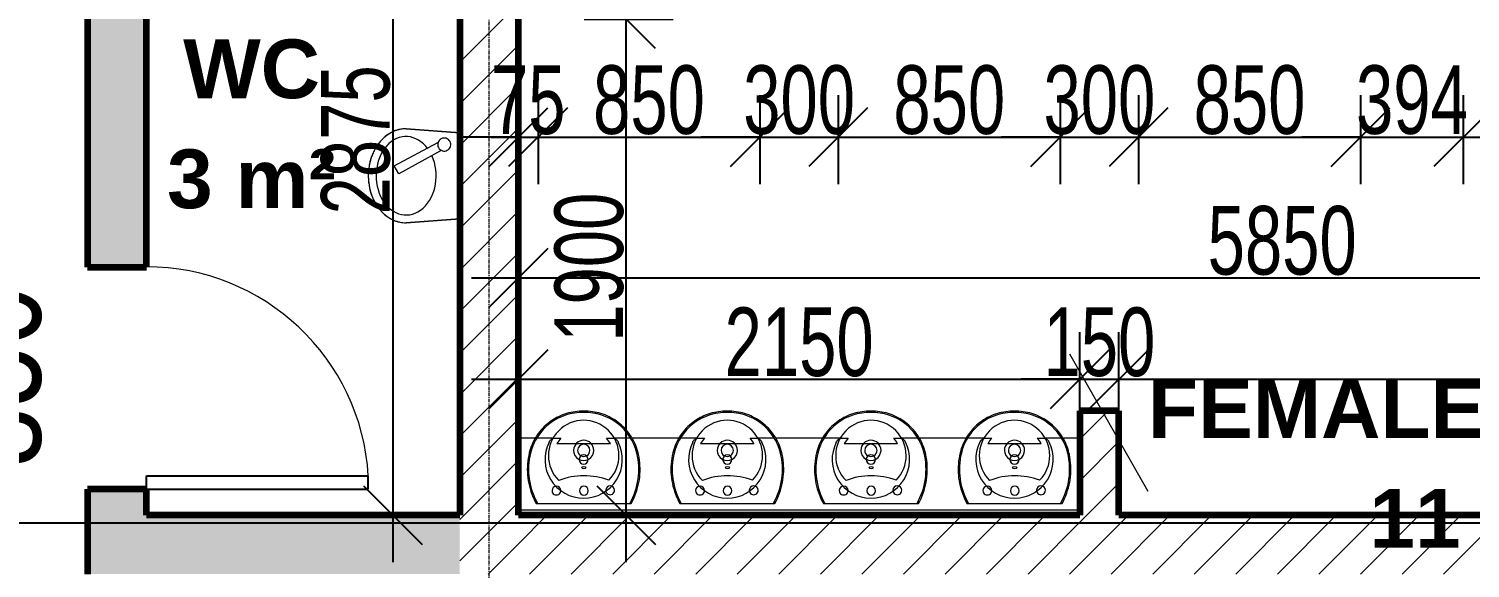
# Model space of a CAD drawing. Header units: millimetres. Extents: x -35190 to 411743, y -233114 to 23872.
# Drawn here: x 253551 to 259071, y 1653 to 3719 of the extents above; entities that cross this region are included whole.
import ezdxf

# ---------------------------------------------------------------- set-up
doc = ezdxf.new("R2010")
doc.units = ezdxf.units.MM
doc.linetypes.add('Grid Line', pattern=[22.225, 12.7, -3.175, 3.175, -3.175])
for name, color, linetype, lineweight in [('A-ANNO-DIMS', 211, 'Continuous', 9), ('A-AREA-IDEN', 2, 'Continuous', 9), ('A-DOOR', 31, 'Continuous', 18), ('A-WALL', 113, 'Continuous', 18), ('A-WALL-PATT', 111, 'Continuous', 18), ('I-FURN', 30, 'Continuous', 18), ('P-SANR-FIXT', 6, 'Continuous', 18), ('S-GRID', 1, 'Continuous', 9)]:
    doc.layers.add(name, color=color, linetype=linetype, lineweight=lineweight)
doc.styles.add('Arial_3', font='arial.ttf', dxfattribs={"width": 0.8, "height": 375})
doc.styles.add('Arial_8', font='arial.ttf', dxfattribs={"width": 0.7, "height": 262.5})
doc.styles.add('Arial_B', font='arialbd.ttf', dxfattribs={"height": 225})
doc.dimstyles.new('main_4_5mm_1', dxfattribs={"dimscale": 304.8, "dimtxt": 382.597275, "dimasz": 0.738189, "dimexe": 0.590551, "dimexo": 0.0625, "dimgap": 0.024606, "dimtad": 1, "dimdec": 0, "dimzin": 0, "dimdsep": 46, "dimtxsty": 'Arial_3', "dimblk1": 'OBLIQUE', "dimblk2": 'OBLIQUE', "dimsah": 1, "dimcen": 0.09, "dimdle": 0.590551, "dimazin": 0, "dimtfac": 1, "dimtdec": 4, "dimtix": 1, "dimtmove": 1, "dimatfit": 3, "dimfxl": 0.590551, "dimfxlon": 1, "dimtvp": 1, "dimtolj": 1, "dimtzin": 0, "dimarcsym": 2})
doc.dimstyles.new('small_3_5mm', dxfattribs={"dimscale": 304.8, "dimtxt": 267.818092, "dimasz": 0.738189, "dimexe": 0.590551, "dimexo": 0.0625, "dimgap": 0.024606, "dimtad": 1, "dimdec": 0, "dimzin": 0, "dimdsep": 46, "dimtxsty": 'Arial_8', "dimblk1": 'OBLIQUE', "dimblk2": 'OBLIQUE', "dimsah": 1, "dimcen": 0.09, "dimdle": 0.590551, "dimazin": 0, "dimtfac": 1, "dimtdec": 4, "dimtix": 1, "dimtmove": 0, "dimatfit": 3, "dimfxl": 0.590551, "dimfxlon": 1, "dimtvp": 1, "dimtolj": 1, "dimtzin": 0, "dimarcsym": 2})
pattern_1 = [(45, (247326.97, -1578.69), (-79.5495, 79.5495), [])]

# ---------------------------------------------------------------- blocks, each defined once
blk = doc.blocks.new('Basins w Vanity Unit - Basins w Vanity Unit-V16-SECOND FLOOR')
at = {"layer": 'I-FURN'}
for p, q in [((-563.6, -20), (1586.4, -20)), ((-563.6, -295), (-498.9, -295)), ((-492.5, -295), (-427.1, -295)), ((-200.1, -295), (-134.7, -295)), ((-128.4, -295), (51.1, -295)), ((57.5, -295), (122.9, -295)), ((349.9, -295), (415.3, -295)), ((421.6, -295), (601.1, -295)), ((607.5, -295), (672.9, -295)), ((899.9, -295), (965.3, -295)), ((971.6, -295), (1151.1, -295)), ((1157.5, -295), (1222.9, -295)), ((1449.9, -295), (1515.3, -295)), ((1521.6, -295), (1586.4, -295))]:
    blk.add_line(p, q, dxfattribs=at)
for centre, radius, start, end in [((-313.6, -213.6), 148.2, 90, 206.6287), ((-313.6, -213.6), 148.2, 333.3713, 90), ((236.4, -213.6), 148.2, 90, 206.6287), ((236.4, -213.6), 148.2, 333.3713, 90), ((786.4, -213.6), 148.2, 90, 206.6287), ((786.4, -213.6), 148.2, 333.3713, 90), ((1336.4, -213.6), 148.2, 90, 206.6287), ((1336.4, -213.6), 148.2, 333.3713, 90), ((-313.6, -213.6), 17.7, 90, 270), ((-313.6, -213.6), 17.7, 270, 90), ((236.4, -213.6), 17.7, 90, 270), ((236.4, -213.6), 17.7, 270, 90), ((786.4, -213.6), 17.7, 90, 270), ((786.4, -213.6), 17.7, 270, 90), ((1336.4, -213.6), 17.7, 90, 270), ((1336.4, -213.6), 17.7, 270, 90), ((-313.6, -213.6), 119.3, 210.9798, 223.0248), ((-313.6, -213.6), 119.3, 316.9752, 329.0202), ((236.4, -213.6), 119.3, 210.9798, 223.0248), ((236.4, -213.6), 119.3, 316.9752, 329.0202), ((786.4, -213.6), 119.3, 210.9798, 223.0248), ((786.4, -213.6), 119.3, 316.9752, 329.0202), ((1336.4, -213.6), 119.3, 210.9798, 223.0248), ((1336.4, -213.6), 119.3, 316.9752, 329.0202)]:
    blk.add_arc(centre, radius, start, end, dxfattribs=at)
for points in [[(-313.6, -275), (-319.8, -275), (-332, -275), (-350.1, -275), (-368, -275), (-385.2, -275), (-401.4, -275), (-411.2, -275), (-416, -275)], [(-211.3, -275), (-216, -275), (-225.9, -275), (-242.1, -275), (-259.2, -275), (-277.1, -275), (-295.3, -275), (-307.5, -275), (-313.6, -275)], [(236.4, -275), (230.2, -275), (218, -275), (199.9, -275), (182, -275), (164.8, -275), (148.6, -275), (138.8, -275), (134, -275)], [(338.7, -275), (334, -275), (324.1, -275), (307.9, -275), (290.8, -275), (272.9, -275), (254.7, -275), (242.5, -275), (236.4, -275)], [(786.4, -275), (780.2, -275), (768, -275), (749.9, -275), (732, -275), (714.8, -275), (698.6, -275), (688.8, -275), (684, -275)], [(888.7, -275), (884, -275), (874.1, -275), (857.9, -275), (840.8, -275), (822.9, -275), (804.7, -275), (792.5, -275), (786.4, -275)], [(1336.4, -275), (1330.2, -275), (1318, -275), (1299.9, -275), (1282, -275), (1264.8, -275), (1248.6, -275), (1238.8, -275), (1234, -275)], [(1438.7, -275), (1434, -275), (1424.1, -275), (1407.9, -275), (1390.8, -275), (1372.9, -275), (1354.7, -275), (1342.5, -275), (1336.4, -275)], [(-400.9, -295), (-405.8, -295), (-415.1, -295), (-423.3, -295), (-427.1, -295)], [(-200.1, -295), (-203.9, -295), (-212.1, -295), (-221.4, -295), (-226.4, -295)], [(149.1, -295), (144.2, -295), (134.9, -295), (126.7, -295), (122.9, -295)], [(349.9, -295), (346.1, -295), (337.9, -295), (328.6, -295), (323.6, -295)], [(699.1, -295), (694.2, -295), (684.9, -295), (676.7, -295), (672.9, -295)], [(899.9, -295), (896.1, -295), (887.9, -295), (878.6, -295), (873.6, -295)], [(1249.1, -295), (1244.2, -295), (1234.9, -295), (1226.7, -295), (1222.9, -295)], [(1449.9, -295), (1446.1, -295), (1437.9, -295), (1428.6, -295), (1423.6, -295)]]:
    blk.add_open_spline(points, degree=3, dxfattribs=at)
for points, knots in [([(-427.1, -295), (-428.1, -295), (-429.9, -294.7), (-432.3, -293.9), (-434.3, -292.9), (-435.8, -292), (-437.2, -290.9), (-438.6, -289.8), (-440.1, -288.4), (-441.4, -287), (-442.7, -285.4), (-444.4, -283.2), (-445.5, -281.3), (-446.1, -280)], [0, 0, 0, 0, 0.142857, 0.285714, 0.357143, 0.428571, 0.5, 0.571429, 0.642857, 0.714286, 0.785714, 0.857143, 1, 1, 1, 1]), ([(-181.1, -280), (-181.8, -281.3), (-182.9, -283.2), (-184.6, -285.4), (-185.6, -286.7), (-186.5, -287.7), (-187.5, -288.7), (-188.6, -289.8), (-190.1, -290.9), (-191.5, -292), (-193, -292.9), (-194.9, -293.9), (-197.4, -294.7), (-199.2, -295), (-200.1, -295)], [0, 0, 0, 0, 0.142857, 0.214286, 0.285714, 0.321429, 0.357143, 0.428571, 0.5, 0.571429, 0.642857, 0.714286, 0.857143, 1, 1, 1, 1]), ([(122.9, -295), (121.9, -295), (120.1, -294.7), (117.7, -293.9), (115.7, -292.9), (114.2, -292), (112.8, -290.9), (111.4, -289.8), (109.9, -288.4), (108.6, -287), (107.3, -285.4), (105.6, -283.2), (104.5, -281.3), (103.9, -280)], [0, 0, 0, 0, 0.142857, 0.285714, 0.357143, 0.428571, 0.5, 0.571429, 0.642857, 0.714286, 0.785714, 0.857143, 1, 1, 1, 1]), ([(368.9, -280), (368.2, -281.3), (367.1, -283.2), (365.4, -285.4), (364.4, -286.7), (363.5, -287.7), (362.5, -288.7), (361.4, -289.8), (359.9, -290.9), (358.5, -292), (357, -292.9), (355.1, -293.9), (352.6, -294.7), (350.8, -295), (349.9, -295)], [0, 0, 0, 0, 0.142857, 0.214286, 0.285714, 0.321429, 0.357143, 0.428571, 0.5, 0.571429, 0.642857, 0.714286, 0.857143, 1, 1, 1, 1]), ([(672.9, -295), (671.9, -295), (670.1, -294.7), (667.7, -293.9), (665.7, -292.9), (664.2, -292), (662.8, -290.9), (661.4, -289.8), (659.9, -288.4), (658.6, -287), (657.3, -285.4), (655.6, -283.2), (654.5, -281.3), (653.9, -280)], [0, 0, 0, 0, 0.142857, 0.285714, 0.357143, 0.428571, 0.5, 0.571429, 0.642857, 0.714286, 0.785714, 0.857143, 1, 1, 1, 1]), ([(918.9, -280), (918.2, -281.3), (917.1, -283.2), (915.4, -285.4), (914.4, -286.7), (913.5, -287.7), (912.5, -288.7), (911.4, -289.8), (909.9, -290.9), (908.5, -292), (907, -292.9), (905.1, -293.9), (902.6, -294.7), (900.8, -295), (899.9, -295)], [0, 0, 0, 0, 0.142857, 0.214286, 0.285714, 0.321429, 0.357143, 0.428571, 0.5, 0.571429, 0.642857, 0.714286, 0.857143, 1, 1, 1, 1]), ([(1222.9, -295), (1221.9, -295), (1220.1, -294.7), (1217.7, -293.9), (1215.7, -292.9), (1214.2, -292), (1212.8, -290.9), (1211.4, -289.8), (1209.9, -288.4), (1208.6, -287), (1207.3, -285.4), (1205.6, -283.2), (1204.5, -281.3), (1203.9, -280)], [0, 0, 0, 0, 0.142857, 0.285714, 0.357143, 0.428571, 0.5, 0.571429, 0.642857, 0.714286, 0.785714, 0.857143, 1, 1, 1, 1]), ([(1468.9, -280), (1468.2, -281.3), (1467.1, -283.2), (1465.4, -285.4), (1464.4, -286.7), (1463.5, -287.7), (1462.5, -288.7), (1461.4, -289.8), (1459.9, -290.9), (1458.5, -292), (1457, -292.9), (1455.1, -293.9), (1452.6, -294.7), (1450.8, -295), (1449.9, -295)], [0, 0, 0, 0, 0.142857, 0.214286, 0.285714, 0.321429, 0.357143, 0.428571, 0.5, 0.571429, 0.642857, 0.714286, 0.857143, 1, 1, 1, 1])]:
    blk.add_open_spline(points, degree=3, knots=knots, dxfattribs=at)
blk = doc.blocks.new('Sink - Cloakroom - 440 x 350mm-392213-SECOND FLOOR')
at = {"layer": 'P-SANR-FIXT'}
for p, q in [((182.1, 0), (-179.1, 0)), ((-176.5, 0), (-177.5, 0)), ((177.5, 0), (176.5, 0))]:
    blk.add_line(p, q, dxfattribs=at)
at = {"layer": 'P-SANR-FIXT', "flags": 128}
for points in [[(-182.1, 0), (-187.1, -9.5), (-191.8, -19.2), (-196.1, -29.1), (-199.9, -39.2), (-203.4, -49.4), (-206.4, -59.7), (-209.1, -70.2), (-211.3, -80.7), (-213.1, -91.3), (-214.4, -102), (-215.4, -112.7), (-215.9, -123.5), (-216, -134.3), (-215.6, -145), (-214.8, -155.8), (-213.6, -166.5), (-212, -177.1), (-209.9, -187.7), (-208.4, -194.2)], [(208.4, -194.2), (210.7, -183.7), (212.6, -173.1), (214.1, -162.5), (215.2, -151.7), (215.8, -141), (216, -130.2), (215.7, -119.4), (215.1, -108.7), (214, -98), (212.5, -87.3), (210.5, -76.7), (208.1, -66.2), (205.3, -55.8), (202.1, -45.5), (198.5, -35.4), (194.5, -25.4), (190.1, -15.6), (185.3, -5.9), (182.1, 0)], [(-208.4, -194.2), (-206.3, -202.3), (-203.8, -210.3), (-201.1, -218.1), (-198, -225.9), (-194.6, -233.5), (-190.9, -241), (-186.9, -248.3), (-182.7, -255.5), (-178.1, -262.4), (-173.3, -269.2), (-168.2, -275.8), (-162.8, -282.2), (-157.2, -288.4), (-151.4, -294.3), (-145.3, -300), (-139, -305.5), (-132.5, -310.7), (-125.7, -315.6), (-118.8, -320.2), (-111.7, -324.6), (-104.5, -328.7), (-97, -332.5), (-89.5, -336), (-81.8, -339.2), (-74, -342.1), (-66, -344.6), (-58, -346.9), (-49.9, -348.8), (-41.7, -350.4), (-33.5, -351.7), (-25.2, -352.6), (-16.9, -353.2), (-8.6, -353.5), (-0.2, -353.4), (0, -353.4)], [(0, -353.4), (8.3, -353.5), (16.7, -353.2), (25, -352.6), (33.3, -351.7), (41.5, -350.4), (49.7, -348.9), (57.8, -346.9), (65.8, -344.7), (73.8, -342.1), (81.6, -339.3), (89.3, -336.1), (96.9, -332.6), (104.3, -328.8), (111.5, -324.7), (118.6, -320.4), (125.6, -315.7), (132.3, -310.8), (138.8, -305.6), (145.1, -300.2), (151.2, -294.5), (157.1, -288.5), (162.7, -282.4), (168, -276), (173.1, -269.4), (178, -262.6), (182.5, -255.6), (186.8, -248.5), (190.8, -241.2), (194.5, -233.7), (197.9, -226.1), (201, -218.3), (203.8, -210.5), (206.2, -202.5), (208.3, -194.5), (208.4, -194.2)]]:
    blk.add_lwpolyline(points, dxfattribs=at)
at = {"layer": 'P-SANR-FIXT'}
for centre, radius, start, end in [((53.3, -130.8), 264.4, 150.3649, 193.6351), ((-101.3, -50.7), 17, 360, 180), ((-101.3, -50.7), 17, 180, 360), ((-0.8, -49.2), 16.8, 90, 270), ((-0.8, -49.2), 16.8, 270, 90), ((104.3, -49.7), 17, 360, 180), ((104.3, -49.7), 17, 180, 360), ((-53.3, -130.8), 264.4, 346.3649, 29.6351), ((0, -183.6), 135, 135.4629, 45.0556), ((-1.6, 160.3), 266.6, 249.1986, 291.3199), ((0, -203.6), 38.6, 360, 180), ((-5.9, -145.1), 203.5, 193.6351, 271.6558), ((0, -203.6), 38.6, 180, 360), ((0, -203.6), 23.5, 360, 180), ((0, -203.6), 23.5, 180, 360), ((5.9, -145.1), 203.5, 268.3442, 346.3649), ((-5.9, -145.1), 203.5, 205.1998, 208.0785), ((5.9, -145.1), 203.5, 331.9223, 334.8009), ((-5.9, -145.1), 203.5, 231.2065, 234.0851), ((5.9, -145.1), 203.5, 305.9156, 308.7943), ((-5.9, -145.1), 203.5, 257.2131, 260.0918), ((5.9, -145.1), 203.5, 279.909, 282.7876)]:
    blk.add_arc(centre, radius, start, end, dxfattribs=at)
for major_axis in [(-9.08, 0), (9.08, 0)]:
    blk.add_ellipse((-0.5, -137.4), major_axis=major_axis, ratio=0.332108, start_param=3.141593, end_param=6.283185, dxfattribs=at)
for points, knots in [([(-177.5, 0), (-178.2, 0), (-179.1, 0), (-180.3, 0), (-181.1, 0), (-181.6, 0), (-181.8, 0), (-182.1, 0), (-182.1, 0), (-182.1, 0)], [-1, -1, -1, -1, -0.75, -0.625, -0.5, -0.375, -0.3125, -0.25, -0.125, -0.125, -0.125, -0.125]), ([(182.1, 0), (182.1, 0), (182.1, 0), (181.8, 0), (181.6, 0), (181.1, 0), (180.3, 0), (179.1, 0), (178.2, 0), (177.5, 0)], [-0.875, -0.875, -0.875, -0.875, -0.75, -0.6875, -0.625, -0.5, -0.375, -0.25, 0, 0, 0, 0])]:
    blk.add_open_spline(points, degree=3, knots=knots, dxfattribs=at)
for points in [[(-182.1, 0), (-182.1, 0), (-182, 0), (-181.9, 0)], [(181.9, 0), (182, 0), (182.1, 0), (182.1, 0)], [(0, -349.4), (0, -350), (0, -351.3), (0, -352.7), (0, -353.2), (0, -353.3)], [(0, -353.4), (0, -353.4), (0, -353.4), (0, -353.3)]]:
    blk.add_open_spline(points, degree=3, dxfattribs=at)
blk = doc.blocks.new('M_Single-Flush - 850 x 2100mm-428653-SECOND FLOOR')
at = {"layer": 'A-DOOR', "lineweight": 25}
for p, q in [((374, 112.5), (374, 962.7)), ((425, 962.7), (374, 962.7)), ((425, 112.5), (425, 962.7)), ((425, 112.5), (374, 112.5))]:
    blk.add_line(p, q, dxfattribs=at)
at = {"layer": 'A-DOOR'}
blk.add_arc((425, 112.5), 851.7, 93.433, 180, dxfattribs=at)
blk = doc.blocks.new('Basin - Small - Basin - Small-546006-SECOND FLOOR')
at = {"layer": 'P-SANR-FIXT'}
for p, q in [((7.1, 233.3), (37.7, 250.3)), ((97.3, 70.6), (7.1, 233.3)), ((37.7, 250.3), (126.8, 83)), ((-180, 205), (-165, 0)), ((-165, 0), (-180, 205)), ((165, 0), (180, 205)), ((180, 205), (165, 0))]:
    blk.add_line(p, q, dxfattribs=at)
for start, end in [(28, 208), (208, 28)]:
    blk.add_arc((119.5, 59), 25, start, end, dxfattribs=at)
for major_axis, ratio, start_param, end_param in [((-180, 0), 0.805556, 3.141593, 6.283185), ((150, 0), 0.766667, 5.476019, 11.537553)]:
    blk.add_ellipse((0, 205), major_axis=major_axis, ratio=ratio, start_param=start_param, end_param=end_param, dxfattribs=at)
blk.add_open_spline([(180, 205), (180, 210.5), (179.2, 221.4), (175.9, 237.3), (171.2, 250.4), (166.4, 260.6), (162.3, 267.9), (157.6, 275.1), (152.5, 282.2), (146.8, 289), (140.8, 295.5), (134.3, 301.6), (127.3, 307.6), (120, 313.2), (112.3, 318.4), (104.3, 323.3), (95.8, 327.8), (87.1, 332), (78.1, 335.7), (69, 339), (59.5, 341.9), (49.8, 344.4), (40.1, 346.4), (30.2, 348), (20.2, 349.2), (10.1, 349.8), (0, 350.1), (-10.1, 349.8), (-20.2, 349.2), (-30.2, 348), (-41.7, 346.2), (-54.7, 343.3), (-69, 339.1), (-82.7, 334), (-95.9, 327.9), (-108.4, 321), (-120, 313.3), (-131, 304.7), (-140.9, 295.5), (-149.8, 285.7), (-157.8, 275.2), (-164.5, 264.3), (-170.1, 252.9), (-174.5, 241.2), (-178.7, 225.5), (-180, 213.3), (-180, 205)], degree=3, knots=[0, 0, 0, 0, 0.035714, 0.071429, 0.107143, 0.125, 0.142857, 0.160714, 0.178571, 0.196429, 0.214286, 0.232143, 0.25, 0.267857, 0.285714, 0.303571, 0.321429, 0.339286, 0.357143, 0.375, 0.392857, 0.410714, 0.428571, 0.446429, 0.464286, 0.482143, 0.5, 0.517857, 0.535714, 0.553571, 0.571429, 0.598214, 0.625, 0.651786, 0.678571, 0.705357, 0.732143, 0.758929, 0.785714, 0.8125, 0.839286, 0.866071, 0.892857, 0.919643, 0.946429, 1, 1, 1, 1], dxfattribs=at)
blk = doc.blocks.new('_Oblique')
at = {"color": 0, "linetype": 'ByBlock', "lineweight": -2}
blk.add_line((-0.5, -0.5), (0.5, 0.5), dxfattribs=at)
blk = doc.blocks.new('*D5097')
at = {"layer": 'A-ANNO-DIMS', "color": 0, "lineweight": -2, "transparency": 16777216}
for p, q in [((253215.4, 2986), (253215.4, 2788.5)), ((253376.3, 2806), (253035.4, 2806)), ((253215.4, 1776), (253215.4, 2111.3)), ((253376.3, 1956), (253035.4, 1956))]:
    blk.add_line(p, q, dxfattribs=at)
at = {"layer": 'Defpoints', "color": 0, "transparency": 16777216}
for p in [(253395.4, 2806), (253215.4, 1956), (253395.4, 1956)]:
    blk.add_point(p, dxfattribs=at)
at = {"layer": 'A-ANNO-DIMS', "color": 0, "lineweight": -2, "transparency": 16777216, "xscale": 224.9999999999999, "yscale": 224.9999999999999, "zscale": 224.9999999999999}
for p, rotation in [((253215.4, 2806), 90), ((253215.4, 1956), 270)]:
    blk.add_blockref('_Oblique', p, dxfattribs=dict(at, rotation=rotation))
at = {"layer": 'A-ANNO-DIMS', "color": 0, "transparency": 16777216, "insert": (253221.3, 2036.7), "char_height": 375, "width": 826.41, "attachment_point": 1, "rotation": 90, "line_spacing_factor": 0.941778, "style": 'Arial_3'}
blk.add_mtext('\\A1;850', dxfattribs=at)
blk = doc.blocks.new('*D5172')
at = {"layer": 'A-ANNO-DIMS', "color": 0, "lineweight": -2, "transparency": 16777216}
for p, q in [((254944.7, 4911), (254944.7, 1676)), ((255105.6, 4731), (254764.7, 4731)), ((255105.6, 1856), (254764.7, 1856))]:
    blk.add_line(p, q, dxfattribs=at)
at = {"layer": 'Defpoints', "color": 0, "transparency": 16777216}
for p in [(255124.7, 4731), (254944.7, 1856), (255124.7, 1856)]:
    blk.add_point(p, dxfattribs=at)
at = {"layer": 'A-ANNO-DIMS', "color": 0, "lineweight": -2, "transparency": 16777216, "xscale": 224.9999999999999, "yscale": 224.9999999999999, "zscale": 224.9999999999999}
for p, rotation in [((254944.7, 4731), 90), ((254944.7, 1856), 270)]:
    blk.add_blockref('_Oblique', p, dxfattribs=dict(at, rotation=rotation))
at = {"layer": 'A-ANNO-DIMS', "color": 0, "transparency": 16777216, "insert": (254803.2, 3293.5), "char_height": 262.5, "width": 672.429, "attachment_point": 5, "rotation": 90, "style": 'Arial_8'}
blk.add_mtext('\\A1;2875', dxfattribs=at)
blk = doc.blocks.new('*D5186')
at = {"layer": 'A-ANNO-DIMS', "color": 0, "lineweight": -2, "transparency": 16777216}
for p, q in [((255425.9, 3465.2), (255425.9, 3124.2)), ((255500.9, 3465.2), (255500.9, 3124.2)), ((255425.9, 3304.2), (255200.9, 3304.2)), ((255425.9, 3304.2), (255500.9, 3304.2)), ((255500.9, 3304.2), (255725.9, 3304.2))]:
    blk.add_line(p, q, dxfattribs=at)
at = {"layer": 'Defpoints', "color": 0, "transparency": 16777216}
for p in [(255425.9, 3484.2), (255500.9, 3484.2), (255500.9, 3304.2)]:
    blk.add_point(p, dxfattribs=at)
at = {"layer": 'A-ANNO-DIMS', "color": 0, "lineweight": -2, "transparency": 16777216, "xscale": 224.9999999999999, "yscale": 224.9999999999999, "zscale": 224.9999999999999}
blk.add_blockref('_Oblique', (255425.9, 3304.2), dxfattribs=at)
at = {"layer": 'A-ANNO-DIMS', "color": 0, "lineweight": -2, "transparency": 16777216, "xscale": 224.9999999999999, "yscale": 224.9999999999999, "zscale": 224.9999999999999, "rotation": 180}
blk.add_blockref('_Oblique', (255500.9, 3304.2), dxfattribs=at)
at = {"layer": 'A-ANNO-DIMS', "color": 0, "transparency": 16777216, "insert": (255463.4, 3445.2), "char_height": 262.5, "width": 336.215, "attachment_point": 5, "style": 'Arial_8'}
blk.add_mtext('\\A1;75', dxfattribs=at)
blk = doc.blocks.new('*D5187')
at = {"layer": 'A-ANNO-DIMS', "color": 0, "lineweight": -2, "transparency": 16777216}
for p, q in [((255500.9, 3465.2), (255500.9, 3124.2)), ((256350.9, 3465.2), (256350.9, 3124.2)), ((255320.9, 3304.2), (256530.9, 3304.2))]:
    blk.add_line(p, q, dxfattribs=at)
at = {"layer": 'Defpoints', "color": 0, "transparency": 16777216}
for p in [(255500.9, 3484.2), (256350.9, 3484.2), (256350.9, 3304.2)]:
    blk.add_point(p, dxfattribs=at)
at = {"layer": 'A-ANNO-DIMS', "color": 0, "lineweight": -2, "transparency": 16777216, "xscale": 224.9999999999999, "yscale": 224.9999999999999, "zscale": 224.9999999999999, "rotation": 180}
blk.add_blockref('_Oblique', (255500.9, 3304.2), dxfattribs=at)
at = {"layer": 'A-ANNO-DIMS', "color": 0, "lineweight": -2, "transparency": 16777216, "xscale": 224.9999999999999, "yscale": 224.9999999999999, "zscale": 224.9999999999999}
blk.add_blockref('_Oblique', (256350.9, 3304.2), dxfattribs=at)
at = {"layer": 'A-ANNO-DIMS', "color": 0, "transparency": 16777216, "insert": (255925.9, 3445.7), "char_height": 262.5, "width": 504.322, "attachment_point": 5, "style": 'Arial_8'}
blk.add_mtext('\\A1;850', dxfattribs=at)
blk = doc.blocks.new('*D5188')
at = {"layer": 'A-ANNO-DIMS', "color": 0, "lineweight": -2, "transparency": 16777216}
for p, q in [((256350.9, 3465.2), (256350.9, 3124.2)), ((256650.9, 3465.2), (256650.9, 3124.2)), ((256350.9, 3304.2), (256125.9, 3304.2)), ((256350.9, 3304.2), (256650.9, 3304.2)), ((256650.9, 3304.2), (256875.9, 3304.2))]:
    blk.add_line(p, q, dxfattribs=at)
at = {"layer": 'Defpoints', "color": 0, "transparency": 16777216}
for p in [(256350.9, 3484.2), (256650.9, 3484.2), (256650.9, 3304.2)]:
    blk.add_point(p, dxfattribs=at)
at = {"layer": 'A-ANNO-DIMS', "color": 0, "lineweight": -2, "transparency": 16777216, "xscale": 224.9999999999999, "yscale": 224.9999999999999, "zscale": 224.9999999999999}
blk.add_blockref('_Oblique', (256350.9, 3304.2), dxfattribs=at)
at = {"layer": 'A-ANNO-DIMS', "color": 0, "lineweight": -2, "transparency": 16777216, "xscale": 224.9999999999999, "yscale": 224.9999999999999, "zscale": 224.9999999999999, "rotation": 180}
blk.add_blockref('_Oblique', (256650.9, 3304.2), dxfattribs=at)
at = {"layer": 'A-ANNO-DIMS', "color": 0, "transparency": 16777216, "insert": (256500.9, 3445.8), "char_height": 262.5, "width": 504.322, "attachment_point": 5, "style": 'Arial_8'}
blk.add_mtext('\\A1;300', dxfattribs=at)
blk = doc.blocks.new('*D5189')
at = {"layer": 'A-ANNO-DIMS', "color": 0, "lineweight": -2, "transparency": 16777216}
for p, q in [((256650.9, 3465.2), (256650.9, 3124.2)), ((257500.9, 3465.2), (257500.9, 3124.2)), ((256470.9, 3304.2), (257680.9, 3304.2))]:
    blk.add_line(p, q, dxfattribs=at)
at = {"layer": 'Defpoints', "color": 0, "transparency": 16777216}
for p in [(256650.9, 3484.2), (257500.9, 3484.2), (257500.9, 3304.2)]:
    blk.add_point(p, dxfattribs=at)
at = {"layer": 'A-ANNO-DIMS', "color": 0, "lineweight": -2, "transparency": 16777216, "xscale": 224.9999999999999, "yscale": 224.9999999999999, "zscale": 224.9999999999999, "rotation": 180}
blk.add_blockref('_Oblique', (256650.9, 3304.2), dxfattribs=at)
at = {"layer": 'A-ANNO-DIMS', "color": 0, "lineweight": -2, "transparency": 16777216, "xscale": 224.9999999999999, "yscale": 224.9999999999999, "zscale": 224.9999999999999}
blk.add_blockref('_Oblique', (257500.9, 3304.2), dxfattribs=at)
at = {"layer": 'A-ANNO-DIMS', "color": 0, "transparency": 16777216, "insert": (257075.9, 3445.7), "char_height": 262.5, "width": 504.322, "attachment_point": 5, "style": 'Arial_8'}
blk.add_mtext('\\A1;850', dxfattribs=at)
blk = doc.blocks.new('*D5322')
at = {"layer": 'A-ANNO-DIMS', "color": 0, "lineweight": -2, "transparency": 16777216}
for p, q in [((257500.9, 3465.2), (257500.9, 3124.2)), ((257800.9, 3465.2), (257800.9, 3124.2)), ((257500.9, 3304.2), (257275.9, 3304.2)), ((257500.9, 3304.2), (257800.9, 3304.2)), ((257800.9, 3304.2), (258025.9, 3304.2))]:
    blk.add_line(p, q, dxfattribs=at)
at = {"layer": 'Defpoints', "color": 0, "transparency": 16777216}
for p in [(257500.9, 3484.2), (257800.9, 3484.2), (257800.9, 3304.2)]:
    blk.add_point(p, dxfattribs=at)
at = {"layer": 'A-ANNO-DIMS', "color": 0, "lineweight": -2, "transparency": 16777216, "xscale": 224.9999999999999, "yscale": 224.9999999999999, "zscale": 224.9999999999999}
blk.add_blockref('_Oblique', (257500.9, 3304.2), dxfattribs=at)
at = {"layer": 'A-ANNO-DIMS', "color": 0, "lineweight": -2, "transparency": 16777216, "xscale": 224.9999999999999, "yscale": 224.9999999999999, "zscale": 224.9999999999999, "rotation": 180}
blk.add_blockref('_Oblique', (257800.9, 3304.2), dxfattribs=at)
at = {"layer": 'A-ANNO-DIMS', "color": 0, "transparency": 16777216, "insert": (257650.9, 3445.8), "char_height": 262.5, "width": 504.322, "attachment_point": 5, "style": 'Arial_8'}
blk.add_mtext('\\A1;300', dxfattribs=at)
blk = doc.blocks.new('*D5323')
at = {"layer": 'A-ANNO-DIMS', "color": 0, "lineweight": -2, "transparency": 16777216}
for p, q in [((257800.9, 3465.2), (257800.9, 3124.2)), ((258650.9, 3465.2), (258650.9, 3124.2)), ((257620.9, 3304.2), (258830.9, 3304.2))]:
    blk.add_line(p, q, dxfattribs=at)
at = {"layer": 'Defpoints', "color": 0, "transparency": 16777216}
for p in [(257800.9, 3484.2), (258650.9, 3484.2), (258650.9, 3304.2)]:
    blk.add_point(p, dxfattribs=at)
at = {"layer": 'A-ANNO-DIMS', "color": 0, "lineweight": -2, "transparency": 16777216, "xscale": 224.9999999999999, "yscale": 224.9999999999999, "zscale": 224.9999999999999, "rotation": 180}
blk.add_blockref('_Oblique', (257800.9, 3304.2), dxfattribs=at)
at = {"layer": 'A-ANNO-DIMS', "color": 0, "lineweight": -2, "transparency": 16777216, "xscale": 224.9999999999999, "yscale": 224.9999999999999, "zscale": 224.9999999999999}
blk.add_blockref('_Oblique', (258650.9, 3304.2), dxfattribs=at)
at = {"layer": 'A-ANNO-DIMS', "color": 0, "transparency": 16777216, "insert": (258225.9, 3445.7), "char_height": 262.5, "width": 504.322, "attachment_point": 5, "style": 'Arial_8'}
blk.add_mtext('\\A1;850', dxfattribs=at)
blk = doc.blocks.new('*D5324')
at = {"layer": 'A-ANNO-DIMS', "color": 0, "lineweight": -2, "transparency": 16777216}
for p, q in [((258650.9, 3465.2), (258650.9, 3124.2)), ((259044.6, 3465.2), (259044.6, 3124.2)), ((258650.9, 3304.2), (258425.9, 3304.2)), ((258650.9, 3304.2), (259044.6, 3304.2)), ((259044.6, 3304.2), (259269.6, 3304.2))]:
    blk.add_line(p, q, dxfattribs=at)
at = {"layer": 'Defpoints', "color": 0, "transparency": 16777216}
for p in [(258650.9, 3484.2), (259044.6, 3484.2), (259044.6, 3304.2)]:
    blk.add_point(p, dxfattribs=at)
at = {"layer": 'A-ANNO-DIMS', "color": 0, "lineweight": -2, "transparency": 16777216, "xscale": 224.9999999999999, "yscale": 224.9999999999999, "zscale": 224.9999999999999}
blk.add_blockref('_Oblique', (258650.9, 3304.2), dxfattribs=at)
at = {"layer": 'A-ANNO-DIMS', "color": 0, "lineweight": -2, "transparency": 16777216, "xscale": 224.9999999999999, "yscale": 224.9999999999999, "zscale": 224.9999999999999, "rotation": 180}
blk.add_blockref('_Oblique', (259044.6, 3304.2), dxfattribs=at)
at = {"layer": 'A-ANNO-DIMS', "color": 0, "transparency": 16777216, "insert": (258847.8, 3445.8), "char_height": 262.5, "width": 504.322, "attachment_point": 5, "style": 'Arial_8'}
blk.add_mtext('\\A1;394', dxfattribs=at)
blk = doc.blocks.new('*D5325')
at = {"layer": 'A-ANNO-DIMS', "color": 0, "lineweight": -2, "transparency": 16777216}
for p, q in [((259044.6, 3465.2), (259044.6, 3124.2)), ((259894.6, 3465.2), (259894.6, 3124.2)), ((258864.6, 3304.2), (260074.6, 3304.2))]:
    blk.add_line(p, q, dxfattribs=at)
at = {"layer": 'Defpoints', "color": 0, "transparency": 16777216}
for p in [(259044.6, 3484.2), (259894.6, 3484.2), (259894.6, 3304.2)]:
    blk.add_point(p, dxfattribs=at)
at = {"layer": 'A-ANNO-DIMS', "color": 0, "lineweight": -2, "transparency": 16777216, "xscale": 224.9999999999999, "yscale": 224.9999999999999, "zscale": 224.9999999999999, "rotation": 180}
blk.add_blockref('_Oblique', (259044.6, 3304.2), dxfattribs=at)
at = {"layer": 'A-ANNO-DIMS', "color": 0, "lineweight": -2, "transparency": 16777216, "xscale": 224.9999999999999, "yscale": 224.9999999999999, "zscale": 224.9999999999999}
blk.add_blockref('_Oblique', (259894.6, 3304.2), dxfattribs=at)
at = {"layer": 'A-ANNO-DIMS', "color": 0, "transparency": 16777216, "insert": (259469.6, 3445.7), "char_height": 262.5, "width": 504.322, "attachment_point": 5, "style": 'Arial_8'}
blk.add_mtext('\\A1;850', dxfattribs=at)
blk = doc.blocks.new('*D5329')
at = {"layer": 'A-ANNO-DIMS', "color": 0, "lineweight": -2, "transparency": 16777216}
for p, q in [((255425.9, 2926.5), (255425.9, 2585.5)), ((261275.9, 2926.5), (261275.9, 2585.5)), ((255245.9, 2765.5), (261455.9, 2765.5))]:
    blk.add_line(p, q, dxfattribs=at)
at = {"layer": 'Defpoints', "color": 0, "transparency": 16777216}
for p in [(255425.9, 2945.5), (261275.9, 2945.5), (261275.9, 2765.5)]:
    blk.add_point(p, dxfattribs=at)
at = {"layer": 'A-ANNO-DIMS', "color": 0, "lineweight": -2, "transparency": 16777216, "xscale": 224.9999999999999, "yscale": 224.9999999999999, "zscale": 224.9999999999999, "rotation": 180}
blk.add_blockref('_Oblique', (255425.9, 2765.5), dxfattribs=at)
at = {"layer": 'A-ANNO-DIMS', "color": 0, "lineweight": -2, "transparency": 16777216, "xscale": 224.9999999999999, "yscale": 224.9999999999999, "zscale": 224.9999999999999}
blk.add_blockref('_Oblique', (261275.9, 2765.5), dxfattribs=at)
at = {"layer": 'A-ANNO-DIMS', "color": 0, "transparency": 16777216, "insert": (258350.9, 2907.1), "char_height": 262.5, "width": 672.429, "attachment_point": 5, "style": 'Arial_8'}
blk.add_mtext('\\A1;5850', dxfattribs=at)
blk = doc.blocks.new('*D5330')
at = {"layer": 'A-ANNO-DIMS', "color": 0, "lineweight": -2, "transparency": 16777216}
for p, q in [((257575.9, 2216.1), (257575.9, 2557)), ((255425.9, 2538), (255425.9, 2197)), ((255245.9, 2377), (257755.9, 2377))]:
    blk.add_line(p, q, dxfattribs=at)
at = {"layer": 'Defpoints', "color": 0, "transparency": 16777216}
for p in [(255425.9, 2557), (257575.9, 2377), (257575.9, 2197)]:
    blk.add_point(p, dxfattribs=at)
at = {"layer": 'A-ANNO-DIMS', "color": 0, "lineweight": -2, "transparency": 16777216, "xscale": 224.9999999999999, "yscale": 224.9999999999999, "zscale": 224.9999999999999, "rotation": 180}
blk.add_blockref('_Oblique', (255425.9, 2377), dxfattribs=at)
at = {"layer": 'A-ANNO-DIMS', "color": 0, "lineweight": -2, "transparency": 16777216, "xscale": 224.9999999999999, "yscale": 224.9999999999999, "zscale": 224.9999999999999}
blk.add_blockref('_Oblique', (257575.9, 2377), dxfattribs=at)
at = {"layer": 'A-ANNO-DIMS', "color": 0, "transparency": 16777216, "insert": (256500.9, 2518.5), "char_height": 262.5, "width": 672.429, "attachment_point": 5, "style": 'Arial_8'}
blk.add_mtext('\\A1;2150', dxfattribs=at)
blk = doc.blocks.new('*D5331')
at = {"layer": 'A-ANNO-DIMS', "color": 0, "lineweight": -2, "transparency": 16777216}
for p, q in [((257575.9, 2216.1), (257575.9, 2557)), ((257725.9, 2216.1), (257725.9, 2557)), ((257575.9, 2377), (257350.9, 2377)), ((257575.9, 2377), (257725.9, 2377)), ((257725.9, 2377), (257950.9, 2377))]:
    blk.add_line(p, q, dxfattribs=at)
at = {"layer": 'Defpoints', "color": 0, "transparency": 16777216}
for p in [(257725.9, 2377), (257575.9, 2197), (257725.9, 2197)]:
    blk.add_point(p, dxfattribs=at)
at = {"layer": 'A-ANNO-DIMS', "color": 0, "lineweight": -2, "transparency": 16777216, "xscale": 224.9999999999999, "yscale": 224.9999999999999, "zscale": 224.9999999999999}
blk.add_blockref('_Oblique', (257575.9, 2377), dxfattribs=at)
at = {"layer": 'A-ANNO-DIMS', "color": 0, "lineweight": -2, "transparency": 16777216, "xscale": 224.9999999999999, "yscale": 224.9999999999999, "zscale": 224.9999999999999, "rotation": 180}
blk.add_blockref('_Oblique', (257725.9, 2377), dxfattribs=at)
at = {"layer": 'A-ANNO-DIMS', "color": 0, "transparency": 16777216, "insert": (257650.9, 2518.5), "char_height": 262.5, "width": 504.322, "attachment_point": 5, "style": 'Arial_8'}
blk.add_mtext('\\A1;150', dxfattribs=at)
blk = doc.blocks.new('*D5332')
at = {"layer": 'A-ANNO-DIMS', "color": 0, "lineweight": -2, "transparency": 16777216}
for p, q in [((257725.9, 2216.1), (257725.9, 2557)), ((261275.9, 2538), (261275.9, 2197)), ((257545.9, 2377), (261455.9, 2377))]:
    blk.add_line(p, q, dxfattribs=at)
at = {"layer": 'Defpoints', "color": 0, "transparency": 16777216}
for p in [(261275.9, 2557), (261275.9, 2377), (257725.9, 2197)]:
    blk.add_point(p, dxfattribs=at)
at = {"layer": 'A-ANNO-DIMS', "color": 0, "lineweight": -2, "transparency": 16777216, "xscale": 224.9999999999999, "yscale": 224.9999999999999, "zscale": 224.9999999999999, "rotation": 180}
blk.add_blockref('_Oblique', (257725.9, 2377), dxfattribs=at)
at = {"layer": 'A-ANNO-DIMS', "color": 0, "lineweight": -2, "transparency": 16777216, "xscale": 224.9999999999999, "yscale": 224.9999999999999, "zscale": 224.9999999999999}
blk.add_blockref('_Oblique', (261275.9, 2377), dxfattribs=at)
at = {"layer": 'A-ANNO-DIMS', "color": 0, "transparency": 16777216, "insert": (259500.9, 2518.6), "char_height": 262.5, "width": 672.429, "attachment_point": 5, "style": 'Arial_8'}
blk.add_mtext('\\A1;3550', dxfattribs=at)
blk = doc.blocks.new('*D5597')
at = {"layer": 'A-ANNO-DIMS', "color": 0, "lineweight": -2, "transparency": 16777216}
for p, q in [((255838.6, 1676), (255838.6, 3936)), ((255677.7, 3756), (256018.6, 3756)), ((255677.7, 1856), (256018.6, 1856))]:
    blk.add_line(p, q, dxfattribs=at)
at = {"layer": 'Defpoints', "color": 0, "transparency": 16777216}
for p in [(255658.6, 3756), (255838.6, 3756), (255658.6, 1856)]:
    blk.add_point(p, dxfattribs=at)
at = {"layer": 'A-ANNO-DIMS', "color": 0, "lineweight": -2, "transparency": 16777216, "xscale": 224.9999999999999, "yscale": 224.9999999999999, "zscale": 224.9999999999999}
for p, rotation in [((255838.6, 3756), 90), ((255838.6, 1856), 270)]:
    blk.add_blockref('_Oblique', p, dxfattribs=dict(at, rotation=rotation))
at = {"layer": 'A-ANNO-DIMS', "color": 0, "transparency": 16777216, "insert": (255697.1, 2806), "char_height": 262.5, "width": 672.429, "attachment_point": 5, "rotation": 90, "style": 'Arial_8'}
blk.add_mtext('\\A1;1900', dxfattribs=at)

msp = doc.modelspace()

# ---------------------------------------------------------------- hatches: boundary and pattern name
at = {"layer": 'A-WALL-PATT'}
h = msp.add_hatch(dxfattribs=at)
h.set_pattern_fill('FP_1', color=256, style=0, pattern_type=2)
h.set_pattern_definition(pattern_1)
h.paths.add_polyline_path([(255425.9, -1569), (255425.9, 131), (255200.9, 131), (255200.9, -1569)])
h.paths.add_polyline_path([(255425.9, 1631), (255425.9, 5531), (255200.9, 5531), (255200.9, 1631), (255267.1, 1631)])
h = msp.add_hatch(color=1, dxfattribs=at)
h.paths.add_polyline_path([(253775.9, 1631), (254000.9, 1631), (254000.9, 1956), (253775.9, 1956)])
h.paths.add_polyline_path([(253775.9, 2806), (254000.9, 2806), (254000.9, 4731), (253775.9, 4731), (253775.9, 3674)])
h = msp.add_hatch(dxfattribs=at)
h.set_pattern_fill('FP_1', color=256, style=0, pattern_type=2)
h.set_pattern_definition(pattern_1)
h.paths.add_polyline_path([(257725.9, 1856), (257725.9, 2256), (257575.9, 2256), (257575.9, 1856), (257590.9, 1856)])
msp.add_hatch(color=1, dxfattribs=at).paths.add_polyline_path([(255200.9, 1631), (255200.9, 1856), (254000.9, 1856), (254000.9, 1631), (254976.6, 1631)])
h = msp.add_hatch(dxfattribs=at)
h.set_pattern_fill('FP_1', color=256, style=0, pattern_type=2)
h.set_pattern_definition(pattern_1)
h.paths.add_polyline_path([(255848, 1631), (261275.9, 1631), (261275.9, 1856), (255425.9, 1856), (255425.9, 1631), (255557.5, 1631)])

# ---------------------------------------------------------------- linework, layer by layer
msp.add_line((217964.4, 1827.7), (305800.6, 1827.7))
at = {"layer": 'A-AREA-IDEN'}
msp.add_line((257536.4, 2474.8), (257836.6, 1947.8), dxfattribs=at)
at = {"layer": 'A-WALL', "color": 250, "lineweight": 140}
for p, q in [((253775.9, 4731), (253775.9, 2806)), ((254000.9, 2806), (254000.9, 4731)), ((253775.9, 2806), (254000.9, 2806)), ((253775.9, 1956), (253775.9, 1631)), ((254000.9, 1956), (253775.9, 1956)), ((254000.9, 1856), (254000.9, 1956)), ((255200.9, 1856), (254000.9, 1856))]:
    msp.add_line(p, q, dxfattribs=at)
at = {"layer": 'A-WALL', "lineweight": 140}
for p, q in [((255200.9, 4731), (255200.9, 1856)), ((255425.9, 1856), (255425.9, 3756)), ((257725.9, 2256), (257575.9, 2256)), ((257575.9, 2256), (257575.9, 1856)), ((257725.9, 1856), (257725.9, 2256)), ((257575.9, 1856), (255425.9, 1856)), ((261275.9, 1856), (257725.9, 1856))]:
    msp.add_line(p, q, dxfattribs=at)
at = {"layer": 'S-GRID', "linetype": 'Grid Line'}
msp.add_line((255313.4, -24980.3), (255313.4, 17292.4), dxfattribs=at)

# ---------------------------------------------------------------- block references
at = {"layer": 'A-DOOR', "rotation": 269.9999999999999}
msp.add_blockref('M_Single-Flush - 850 x 2100mm-428653-SECOND FLOOR', (253888.4, 2381), dxfattribs=at)
at = {"layer": 'I-FURN', "rotation": 180}
msp.add_blockref('Basins w Vanity Unit - Basins w Vanity Unit-V16-SECOND FLOOR', (257012.2, 1856), dxfattribs=at)
at = {"layer": 'P-SANR-FIXT'}
for name, p, rotation in [('Basin - Small - Basin - Small-546006-SECOND FLOOR', (255200.9, 3156), 89.99999999999997), ('Sink - Cloakroom - 440 x 350mm-392213-SECOND FLOOR', (255675.9, 1901), 180), ('Sink - Cloakroom - 440 x 350mm-392213-SECOND FLOOR', (256225.9, 1901), 180), ('Sink - Cloakroom - 440 x 350mm-392213-SECOND FLOOR', (256775.9, 1901), 180), ('Sink - Cloakroom - 440 x 350mm-392213-SECOND FLOOR', (257325.9, 1901), 180)]:
    msp.add_blockref(name, p, dxfattribs=dict(at, rotation=rotation))

# ---------------------------------------------------------------- texts
at = {"layer": 'A-AREA-IDEN', "char_height": 225, "attachment_point": 1, "style": 'Arial_B'}
for s, insert, width in [('WC', (254142.2, 3678), 643.354), ('3 m²', (254080.3, 3257.1), 793.671), ('FEMALE TOILET', (257836.6, 2377.5), 3066.455), ('11 m²', (258684.9, 1956.6), 1010.126)]:
    msp.add_mtext(s, dxfattribs=dict(at, insert=insert, width=width))

# ---------------------------------------------------------------- dimensions: what is measured, and where the dimension line sits
at = {"layer": 'A-ANNO-DIMS'}
for base, p1, p2, override, picture, middle in [((254944.7, 1856), (255124.7, 4731), (255124.7, 1856), {"dimpost": '<>', "dimfxl": 2875}, '*D5172', (254803.2, 3293.5)), ((255838.6, 3756), (255658.6, 1856), (255658.6, 3756), {"dimpost": '<>', "dimfxl": 1900}, '*D5597', (255697.1, 2806))]:
    dim = msp.add_linear_dim(base=base, p1=p1, p2=p2, angle=90, dimstyle='small_3_5mm', override=override, dxfattribs=at)
    dim.commit()
    dim.dimension.update_dxf_attribs({"geometry": picture, "text_midpoint": middle})
for base, p1, p2, override, picture, middle in [((255500.9, 3304.2), (255425.9, 3484.2), (255500.9, 3484.2), {"dimpost": '<>', "dimfxl": 75}, '*D5186', (255463.4, 3445.2)), ((256350.9, 3304.2), (255500.9, 3484.2), (256350.9, 3484.2), {"dimpost": '<>', "dimfxl": 850}, '*D5187', (255925.9, 3445.7)), ((256650.9, 3304.2), (256350.9, 3484.2), (256650.9, 3484.2), {"dimpost": '<>', "dimfxl": 300}, '*D5188', (256500.9, 3445.8)), ((257500.9, 3304.2), (256650.9, 3484.2), (257500.9, 3484.2), {"dimpost": '<>', "dimfxl": 850}, '*D5189', (257075.9, 3445.7)), ((257800.9, 3304.2), (257500.9, 3484.2), (257800.9, 3484.2), {"dimpost": '<>', "dimfxl": 300}, '*D5322', (257650.9, 3445.8)), ((258650.9, 3304.2), (257800.9, 3484.2), (258650.9, 3484.2), {"dimpost": '<>', "dimfxl": 850}, '*D5323', (258225.9, 3445.7)), ((259044.6, 3304.2), (258650.9, 3484.2), (259044.6, 3484.2), {"dimpost": '<>', "dimfxl": 393.75}, '*D5324', (258847.8, 3445.8)), ((259894.6, 3304.2), (259044.6, 3484.2), (259894.6, 3484.2), {"dimpost": '<>', "dimfxl": 850}, '*D5325', (259469.6, 3445.7)), ((261275.9, 2765.5), (255425.9, 2945.5), (261275.9, 2945.5), {"dimpost": '<>', "dimfxl": 5850}, '*D5329', (258350.9, 2907.1)), ((257575.9, 2377), (255425.9, 2557), (257575.9, 2197), {"dimpost": '<>', "dimfxl": 2179.931192}, '*D5330', (256500.9, 2518.5)), ((257725.9, 2377), (257575.9, 2197), (257725.9, 2197), {"dimpost": '<>', "dimfxl": 150}, '*D5331', (257650.9, 2518.5)), ((261275.9, 2377), (257725.9, 2197), (261275.9, 2557), {"dimpost": '<>', "dimfxl": 3568.206833}, '*D5332', (259500.9, 2518.6))]:
    dim = msp.add_linear_dim(base=base, p1=p1, p2=p2, dimstyle='small_3_5mm', override=override, dxfattribs=at)
    dim.commit()
    dim.dimension.update_dxf_attribs({"geometry": picture, "text_midpoint": middle})
dim = msp.add_linear_dim(base=(253215.4, 1956), p1=(253395.4, 2806), p2=(253395.4, 1956), angle=90, dimstyle='main_4_5mm_1', override={"dimpost": '<>', "dimfxl": 850}, dxfattribs=at)
dim.commit()
dim.dimension.update_dxf_attribs({"geometry": '*D5097', "text_midpoint": (253471.3, 2449.9), "dimtype": 160, "text_rotation": 90})

doc.saveas('drawing.dxf')
